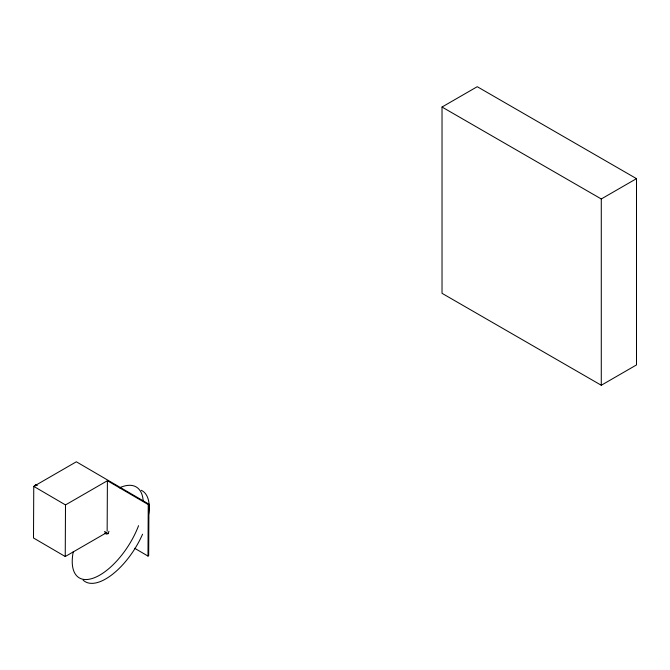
<?xml version="1.0" encoding="UTF-8"?>
<svg xmlns="http://www.w3.org/2000/svg" width="670" height="670" viewBox="0 0 670 670"><rect width="100%" height="100%" fill="white"/><g stroke="black" fill="none" stroke-linecap="round" stroke-linejoin="round"><path stroke-width="1" d="M134.67 548.286L147.986 556.067L148.681 555.664L148.933 504.175L76.347 461.789L33.76 486.378L33.5 537.985L65.241 556.527L106.019 532.977M65.241 556.527L65.501 504.92L107.401 480.725L148.246 504.577L147.986 556.067M107.15 531.184L107.401 480.725M34.907 486.144L35.468 484.611L37.311 485.557M104.579 532.993L106.337 534.116L108.079 533.663L108.942 531.277M442.024 107.032L477.241 86.698L636.5 178.647L636.5 364.924L601.283 385.258L442.024 293.318L442.024 107.032L601.283 198.973L636.5 178.647M148.246 504.577L148.933 504.175M33.76 486.378L65.501 504.92M104.562 531.427L108.079 533.663M601.283 198.973L601.283 385.258M119.419 487.827A53.65 24.581 -57.5 0 1 143.145 500.381M138.573 525.665A53.65 24.581 -57.5 0 1 94.52 577.682A53.65 24.581 -57.5 0 1 73.264 551.678M141.253 490.281A53.65 24.581 -57.5 0 1 148.648 514.2M142.576 534.199A53.65 24.581 -57.5 0 1 83.088 580.078"/></g></svg>
